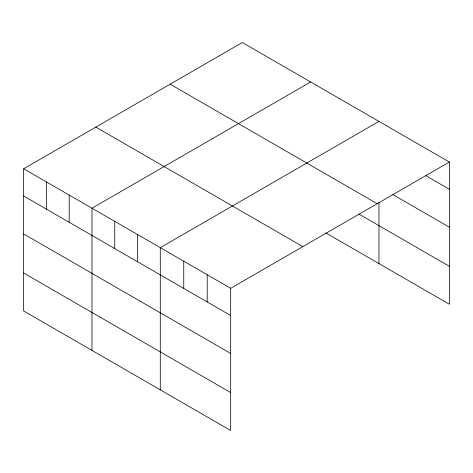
<?xml version="1.0" encoding="UTF-8"?>
<svg xmlns="http://www.w3.org/2000/svg" width="473" height="473" viewBox="0 0 473 473"><rect width="100%" height="100%" fill="white"/><g stroke="black" fill="none" stroke-linecap="round" stroke-linejoin="round"><path stroke-width="0.71" d="M449.35 162.038L230.67 288.294L230.67 430.483L23.65 310.962L23.65 168.772L242.33 42.517L449.35 162.038L449.35 304.228L325.826 232.917M310.649 81.959L91.969 208.215L91.969 350.404M378.962 121.401L160.282 247.657L160.282 389.847M425.889 175.708L449.35 189.253M392.915 194.616L449.35 227.194M170.168 84.182L377.188 203.703M358.723 213.962L449.35 266.287M95.812 127.107L302.832 246.628M23.65 168.772L230.67 288.294M23.65 195.988L230.67 315.509M23.65 233.928L230.67 353.449M23.65 273.022L230.67 392.543M378.962 202.485L378.962 263.591M207.209 274.748L207.209 301.963M183.749 261.202L183.749 288.418M137.513 234.507L137.513 261.723M114.738 221.358L114.738 248.573M69.194 195.065L69.194 222.28M46.425 181.916L46.425 209.131"/></g></svg>
